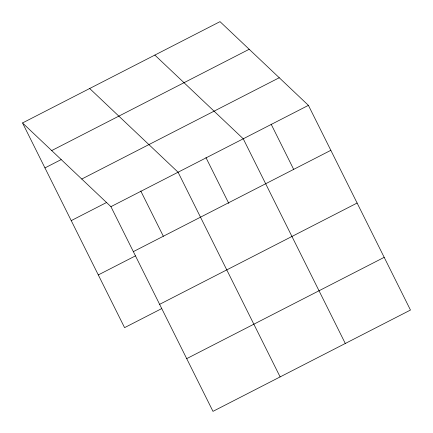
<?xml version="1.0" encoding="UTF-8"?>
<svg xmlns="http://www.w3.org/2000/svg" width="433" height="433" viewBox="0 0 433 433"><rect width="100%" height="100%" fill="white"/><g stroke="black" fill="none" stroke-linecap="round" stroke-linejoin="round"><path stroke-width="0.65" d="M22.532 122.95L220.018 21.65L308.42 105.36L410.468 310.05L212.982 411.35L110.929 206.665L22.532 122.95L124.58 327.64L161.753 308.572M51.7 150.576L249.186 49.275M44.945 167.917L61.134 159.609M81.761 179.04L279.247 77.734M71.228 220.624L106.599 202.482M110.929 206.665L308.42 105.36M133.348 251.627L330.834 150.321M98.302 274.928L135.475 255.865M159.631 304.334L357.117 203.034M186.704 358.643L384.19 257.337M154.846 55.078L243.249 138.793L345.301 343.477M89.674 88.511L178.077 172.22L280.129 376.905M271.118 124.147L293.682 169.4M205.951 157.58L228.813 203.434M140.779 191.007L163.344 236.261"/></g></svg>
